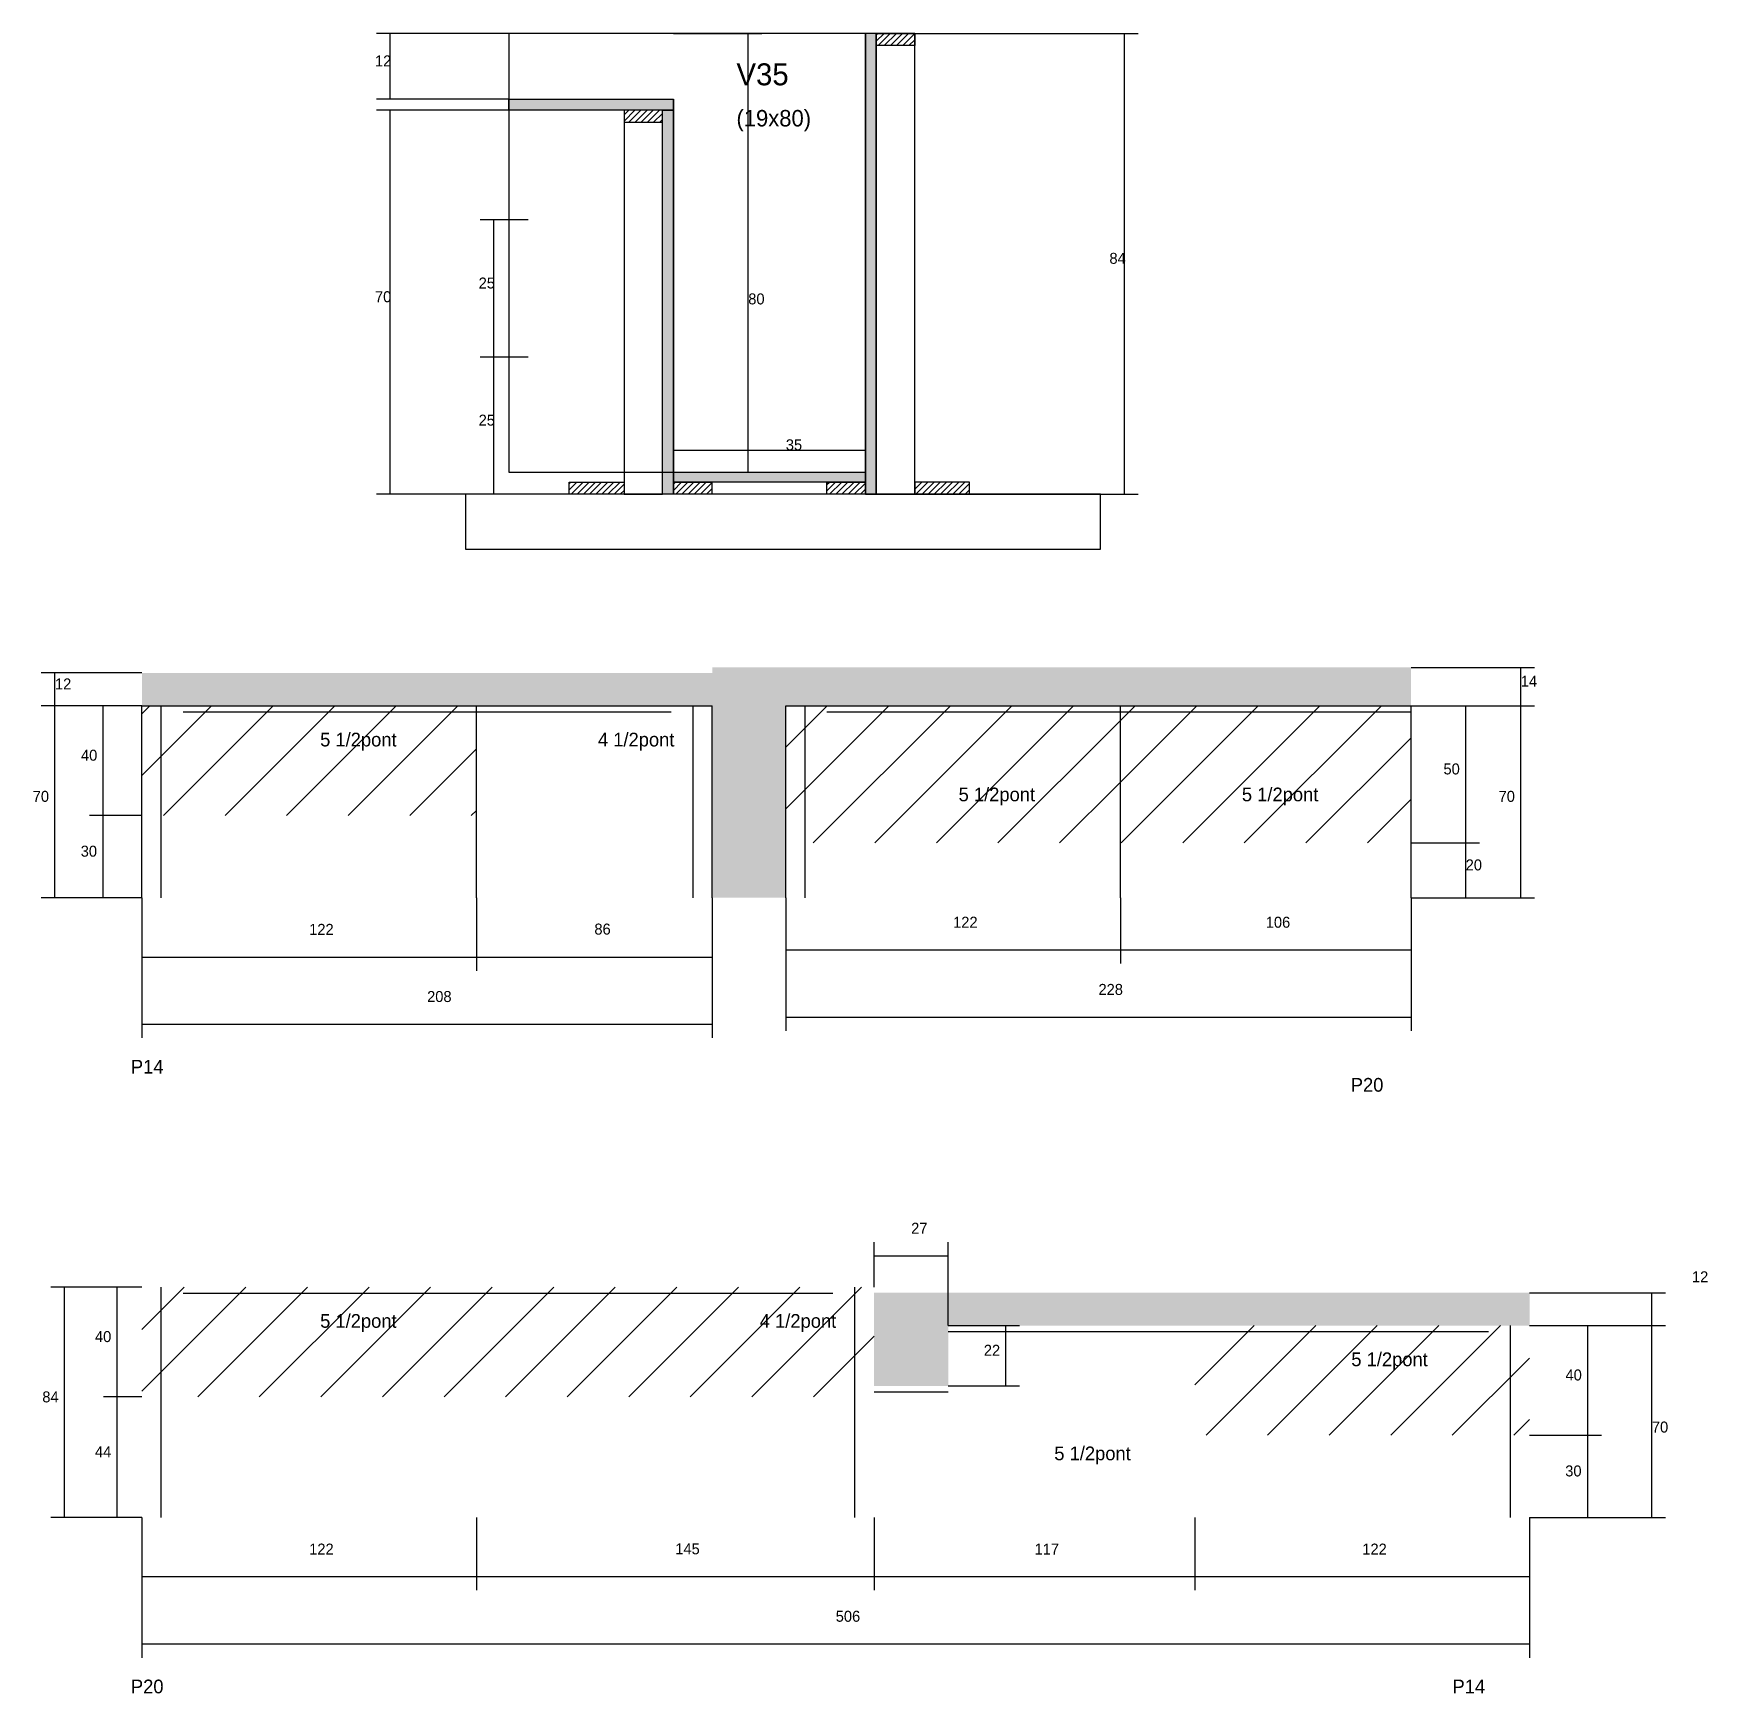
# Model space of a CAD drawing. Header units: metres. Extents: x 133939 to 134549, y 26442 to 27047.
import ezdxf

# ---------------------------------------------------------------- set-up
doc = ezdxf.new("R2010")
doc.units = ezdxf.units.M
for name, color, linetype in [('CONCRETO', 251, 'Continuous'), ('COTA', 4, 'Continuous'), ('Cota Seção (2x)', 4, 'Continuous'), ('Hachura', 253, 'Continuous'), ('Madeira', 126, 'Continuous'), ('NOMENCLATURA', 7, 'Continuous'), ('Painéis', 200, 'Continuous'), ('SARR_2.2x7', 40, 'Continuous'), ('Texto Seção', 7, 'Continuous')]:
    doc.layers.add(name, color=color, linetype=linetype)

msp = doc.modelspace()

# ---------------------------------------------------------------- hatches: boundary and pattern name
at = {"layer": 'COTA'}
h = msp.add_hatch(dxfattribs=at)
h.set_pattern_fill('AR-CONC', scale=0.03)
h.paths.add_polyline_path([(134213.1, 26801.9), (134441.1, 26801.9), (134441.1, 26815.9), (134186.3, 26815.9), (134186.3, 26813.9), (133978.3, 26813.9), (133978.3, 26801.9), (134186.3, 26801.9), (134186.3, 26731.9), (134213.1, 26731.9)])
h = msp.add_hatch(dxfattribs=at)
h.set_pattern_fill('AR-CONC', scale=0.03)
h.paths.add_polyline_path([(134272.3, 26575.9), (134484.3, 26575.9), (134484.3, 26587.9), (134245.3, 26587.9), (134245.3, 26553.9), (134272.3, 26553.9)])
at = {"layer": 'Hachura'}
h = msp.add_hatch(color=8, dxfattribs=at)
h.dxf.hatch_style = 1
h.paths.add_polyline_path([(134246.1, 27047.1), (134242.1, 27047.1), (134242.1, 27047.1), (134242.1, 26879.1), (134242.1, 26879.1), (134246.1, 26879.1), (134246.1, 26879.1), (134246.1, 27047.1)])
h = msp.add_hatch(dxfattribs=at)
h.set_pattern_fill('ANSI31', scale=0.5)
h.paths.add_polyline_path([(134260.1, 27047.1), (134260.1, 27042.7), (134260.1, 27042.7), (134246.1, 27042.7), (134246.1, 27042.7), (134246.1, 27047.1), (134246.1, 27047.1), (134260.1, 27047.1)])
h = msp.add_hatch(color=8, dxfattribs=at)
h.dxf.hatch_style = 1
h.paths.add_polyline_path([(134112.1, 27019.1), (134112.1, 27023.1), (134112.1, 27023.1), (134172.1, 27023.1), (134172.1, 27023.1), (134172.1, 27019.1), (134172.1, 27019.1), (134112.1, 27019.1)])
h = msp.add_hatch(dxfattribs=at)
h.set_pattern_fill('ANSI31', scale=0.5)
h.paths.add_polyline_path([(134154.1, 27019.1), (134154.1, 27014.7), (134154.1, 27014.7), (134168.1, 27014.7), (134168.1, 27014.7), (134168.1, 27019.1), (134168.1, 27019.1), (134154.1, 27019.1)])
h = msp.add_hatch(color=8, dxfattribs=at)
h.dxf.hatch_style = 1
h.paths.add_polyline_path([(134168.1, 27019.1), (134172.1, 27019.1), (134172.1, 27019.1), (134172.1, 26879.1), (134172.1, 26879.1), (134168.1, 26879.1), (134168.1, 26879.1), (134168.1, 27019.1)])
h = msp.add_hatch(dxfattribs=at)
h.set_pattern_fill('ANSI31', scale=0.5)
h.paths.add_polyline_path([(134134.1, 26879.1), (134134.1, 26883.5), (134134.1, 26883.5), (134154.1, 26883.5), (134154.1, 26883.5), (134154.1, 26879.1), (134154.1, 26879.1), (134134.1, 26879.1)])
h = msp.add_hatch(color=8, dxfattribs=at)
h.dxf.hatch_style = 1
h.paths.add_polyline_path([(134172.1, 26883.5), (134172.1, 26887.1), (134172.1, 26887.1), (134242.1, 26887.1), (134242.1, 26887.1), (134242.1, 26883.5), (134242.1, 26883.5), (134172.1, 26883.5)])
h = msp.add_hatch(dxfattribs=at)
h.set_pattern_fill('ANSI31', scale=0.5)
h.paths.add_polyline_path([(134172.1, 26879.1), (134172.1, 26883.5), (134172.1, 26883.5), (134186.1, 26883.5), (134186.1, 26883.5), (134186.1, 26879.1), (134186.1, 26879.1), (134172.1, 26879.1)])
h = msp.add_hatch(dxfattribs=at)
h.set_pattern_fill('ANSI31', scale=0.5)
h.paths.add_polyline_path([(134228.1, 26879.1), (134228.1, 26883.5), (134228.1, 26883.5), (134242.1, 26883.5), (134242.1, 26883.5), (134242.1, 26879.1), (134242.1, 26879.1), (134228.1, 26879.1)])
h = msp.add_hatch(dxfattribs=at)
h.set_pattern_fill('ANSI31', scale=0.5)
h.paths.add_polyline_path([(134280.1, 26879.1), (134280.1, 26883.5), (134280.1, 26883.5), (134260.1, 26883.5), (134260.1, 26883.5), (134260.1, 26879.1), (134260.1, 26879.1), (134280.1, 26879.1)])
h = msp.add_hatch(dxfattribs=at)
h.set_pattern_fill('ANSI31', scale=5)
h.paths.add_polyline_path([(133978.3, 26801.9), (133978.3, 26761.9), (134100.3, 26761.9), (134100.3, 26801.9)])
h = msp.add_hatch(dxfattribs=at)
h.set_pattern_fill('ANSI31', scale=5)
h.paths.add_polyline_path([(134335.1, 26751.9), (134335.1, 26801.9), (134213.1, 26801.9), (134213.1, 26751.9)])
h = msp.add_hatch(dxfattribs=at)
h.set_pattern_fill('ANSI31', scale=5)
h.paths.add_polyline_path([(134441.1, 26751.9), (134441.1, 26801.9), (134335.1, 26801.9), (134335.1, 26751.9)])
h = msp.add_hatch(dxfattribs=at)
h.set_pattern_fill('ANSI31', scale=5)
h.paths.add_polyline_path([(133978.3, 26589.9), (133978.3, 26549.9), (134100.3, 26549.9), (134100.3, 26589.9)])
h = msp.add_hatch(dxfattribs=at)
h.set_pattern_fill('ANSI31', scale=5)
h.paths.add_polyline_path([(134100.3, 26589.9), (134100.3, 26549.9), (134245.3, 26549.9), (134245.3, 26589.9)])
h = msp.add_hatch(dxfattribs=at)
h.set_pattern_fill('ANSI31', scale=5)
h.paths.add_polyline_path([(134362.3, 26575.9), (134362.3, 26535.9), (134484.3, 26535.9), (134484.3, 26575.9)])

# ---------------------------------------------------------------- linework, layer by layer
at = {"layer": 'CONCRETO'}
for points in [[(134242.1, 27027.1), (134242.1, 27047.1), (134112.1, 27047.1), (134112.1, 27023.1), (134172.1, 27023.1), (134172.1, 26887.1), (134242.1, 26887.1), (134242.1, 27027.1)], [(134112.1, 26887.1), (134242.1, 26887.1), (134242.1, 27047.1), (134112.1, 27047.1)]]:
    msp.add_lwpolyline(points, close=True, dxfattribs=at)
at = {"layer": 'COTA'}
for p, q in [((134112.1, 27047.1), (134063.8, 27047.1)), ((134068.8, 27023.1), (134068.8, 27047.1)), ((134260.1, 27047.1), (134341.6, 27047.1)), ((134336.6, 26879.1), (134336.6, 27047.1)), ((134112.1, 27023.1), (134063.8, 27023.1)), ((134112.1, 27019.1), (134063.8, 27019.1)), ((134068.8, 26879.1), (134068.8, 27019.1)), ((134119.1, 26979.1), (134101.6, 26979.1)), ((134106.6, 26929.1), (134106.6, 26979.1)), ((134119.1, 26929.1), (134101.6, 26929.1)), ((134119.1, 26929.1), (134101.6, 26929.1)), ((134106.6, 26879.1), (134106.6, 26929.1)), ((134134.1, 26879.1), (134063.8, 26879.1)), ((134119.1, 26879.1), (134101.6, 26879.1)), ((134280.1, 26879.1), (134341.6, 26879.1)), ((134441.1, 26815.9), (134486.1, 26815.9)), ((134481.1, 26801.9), (134481.1, 26815.9)), ((133978.3, 26813.9), (133941.6, 26813.9)), ((133946.6, 26801.9), (133946.6, 26813.9)), ((133978.3, 26801.9), (133941.6, 26801.9)), ((133978.3, 26801.9), (133941.6, 26801.9)), ((133946.6, 26731.9), (133946.6, 26801.9)), ((133978.3, 26801.9), (133959.2, 26801.9)), ((133964.2, 26761.9), (133964.2, 26801.9)), ((134441.1, 26801.9), (134486.1, 26801.9)), ((134441.1, 26801.9), (134486.1, 26801.9)), ((134441.1, 26801.9), (134466, 26801.9)), ((134461, 26751.9), (134461, 26801.9)), ((134481.1, 26731.9), (134481.1, 26801.9)), ((133978.3, 26761.9), (133959.2, 26761.9)), ((133978.3, 26761.9), (133959.2, 26761.9)), ((133964.2, 26731.9), (133964.2, 26761.9)), ((134441.1, 26751.9), (134466, 26751.9)), ((134441.1, 26751.9), (134466, 26751.9)), ((134461, 26731.9), (134461, 26751.9)), ((133978.3, 26731.9), (133941.6, 26731.9)), ((133978.3, 26731.9), (133959.2, 26731.9)), ((133978.3, 26731.9), (133978.3, 26705.3)), ((133978.3, 26731.9), (133978.3, 26680.8)), ((134100.3, 26731.9), (134100.3, 26705.3)), ((134100.3, 26731.9), (134100.3, 26705.3)), ((134186.3, 26731.9), (134186.3, 26705.3)), ((134186.3, 26731.9), (134186.3, 26680.8)), ((134213.1, 26731.9), (134213.1, 26707.9)), ((134213.1, 26731.9), (134213.1, 26683.4)), ((134335.1, 26731.9), (134335.1, 26707.9)), ((134335.1, 26731.9), (134335.1, 26707.9)), ((134441.1, 26731.9), (134441.1, 26707.9)), ((134441.1, 26731.9), (134441.1, 26683.4)), ((134441.1, 26731.9), (134486.1, 26731.9)), ((134441.1, 26731.9), (134466, 26731.9)), ((134213.1, 26712.9), (134335.1, 26712.9)), ((134335.1, 26712.9), (134441.1, 26712.9)), ((133978.3, 26710.3), (134100.3, 26710.3)), ((134100.3, 26710.3), (134186.3, 26710.3)), ((134213.1, 26688.4), (134441.1, 26688.4)), ((133978.3, 26685.8), (134186.3, 26685.8)), ((134245.3, 26589.9), (134245.3, 26606.3)), ((134272.3, 26575.9), (134272.3, 26606.3)), ((134245.3, 26601.3), (134272.3, 26601.3)), ((133978.3, 26589.9), (133945.1, 26589.9)), ((133950.1, 26505.9), (133950.1, 26589.9)), ((133978.3, 26589.9), (133964.3, 26589.9)), ((133969.3, 26549.9), (133969.3, 26589.9)), ((134484.3, 26587.9), (134533.9, 26587.9)), ((134528.9, 26575.9), (134528.9, 26587.9)), ((134272.3, 26575.9), (134298.3, 26575.9)), ((134293.3, 26553.9), (134293.3, 26575.9)), ((134484.3, 26575.9), (134533.9, 26575.9)), ((134484.3, 26575.9), (134533.9, 26575.9)), ((134484.3, 26575.9), (134510.5, 26575.9)), ((134505.5, 26535.9), (134505.5, 26575.9)), ((134528.9, 26505.9), (134528.9, 26575.9)), ((134272.3, 26553.9), (134298.3, 26553.9)), ((133978.3, 26549.9), (133964.3, 26549.9)), ((133978.3, 26549.9), (133964.3, 26549.9)), ((133969.3, 26505.9), (133969.3, 26549.9)), ((134484.3, 26535.9), (134510.5, 26535.9)), ((134484.3, 26535.9), (134510.5, 26535.9)), ((134505.5, 26505.9), (134505.5, 26535.9)), ((133978.3, 26505.9), (133945.1, 26505.9)), ((133978.3, 26505.9), (133964.3, 26505.9)), ((133978.3, 26505.9), (133978.3, 26479.4)), ((133978.3, 26505.9), (133978.3, 26454.8)), ((134100.3, 26505.9), (134100.3, 26479.4)), ((134100.3, 26505.9), (134100.3, 26479.4)), ((134245.3, 26505.9), (134245.3, 26479.4)), ((134245.3, 26505.9), (134245.3, 26479.4)), ((134362.3, 26505.9), (134362.3, 26479.4)), ((134362.3, 26505.9), (134362.3, 26479.4)), ((134484.3, 26505.9), (134484.3, 26479.4)), ((134484.3, 26505.9), (134484.3, 26454.8)), ((134484.3, 26505.9), (134533.9, 26505.9)), ((134484.3, 26505.9), (134510.5, 26505.9)), ((133978.3, 26484.4), (134100.3, 26484.4)), ((134100.3, 26484.4), (134245.3, 26484.4)), ((134245.3, 26484.4), (134362.3, 26484.4)), ((134362.3, 26484.4), (134484.3, 26484.4)), ((133978.3, 26459.8), (134484.3, 26459.8))]:
    msp.add_line(p, q, dxfattribs=at)
at = {"layer": 'Cota Seção (2x)'}
for p, q in [((134172.1, 27047.1), (134204.4, 27047.1)), ((134199.4, 26887.1), (134199.4, 27047.1)), ((134172.1, 26887.1), (134172.1, 26900.1)), ((134172.1, 26895.1), (134242.1, 26895.1)), ((134242.1, 26887.1), (134242.1, 26900.1)), ((134172.1, 26887.1), (134204.4, 26887.1))]:
    msp.add_line(p, q, dxfattribs=at)
at = {"layer": 'Madeira'}
for points in [[(134260.1, 27047.1), (134260.1, 27042.7), (134246.1, 27042.7), (134246.1, 27047.1)], [(134260.1, 27047.1), (134246.1, 27047.1), (134246.1, 26879.1), (134260.1, 26879.1)], [(134154.1, 27019.1), (134154.1, 27014.7), (134168.1, 27014.7), (134168.1, 27019.1)], [(134154.1, 26879.1), (134168.1, 26879.1), (134168.1, 27019.1), (134154.1, 27019.1)], [(134134.1, 26879.1), (134134.1, 26883.5), (134154.1, 26883.5), (134154.1, 26879.1)], [(134172.1, 26879.1), (134172.1, 26883.5), (134186.1, 26883.5), (134186.1, 26879.1)], [(134228.1, 26879.1), (134228.1, 26883.5), (134242.1, 26883.5), (134242.1, 26879.1)], [(134280.1, 26879.1), (134280.1, 26883.5), (134260.1, 26883.5), (134260.1, 26879.1)], [(134096.3, 26859.1), (134327.9, 26859.1), (134327.9, 26879.1), (134096.3, 26879.1)]]:
    msp.add_lwpolyline(points, close=True, dxfattribs=at)
at = {"layer": 'Painéis'}
for p, q in [((134242.1, 26879.1), (134242.1, 27047.1)), ((134112.1, 27023.1), (134172.1, 27023.1)), ((134112.1, 27019.1), (134112.1, 27023.1)), ((134172.1, 27019.1), (134172.1, 27023.1)), ((134172.1, 26879.1), (134172.1, 27019.1)), ((134172.1, 26887.1), (134242.1, 26887.1)), ((134172.1, 26883.5), (134172.1, 26887.1)), ((134242.1, 26883.5), (134242.1, 26887.1)), ((133978.3, 26801.9), (134186.3, 26801.9)), ((133978.3, 26731.9), (133978.3, 26801.9)), ((134100.3, 26731.9), (134100.3, 26801.9)), ((134186.3, 26731.9), (134186.3, 26801.9)), ((134213.1, 26801.9), (134441.1, 26801.9)), ((134213.1, 26731.9), (134213.1, 26801.9)), ((134335.1, 26731.9), (134335.1, 26801.9)), ((134441.1, 26731.9), (134441.1, 26801.9))]:
    msp.add_line(p, q, dxfattribs=at)
for points in [[(134246.1, 27047.1), (134242.1, 27047.1), (134242.1, 26879.1), (134246.1, 26879.1)], [(134112.1, 27019.1), (134112.1, 27023.1), (134172.1, 27023.1), (134172.1, 27019.1)], [(134168.1, 27019.1), (134172.1, 27019.1), (134172.1, 26879.1), (134168.1, 26879.1)], [(134172.1, 26883.5), (134172.1, 26887.1), (134242.1, 26887.1), (134242.1, 26883.5)]]:
    msp.add_lwpolyline(points, close=True, dxfattribs=at)
at = {"layer": 'SARR_2.2x7'}
for p, q in [((133985.3, 26731.9), (133985.3, 26801.9)), ((133993.3, 26799.7), (134100.3, 26799.7)), ((134100.3, 26799.7), (134171.3, 26799.7)), ((134179.3, 26731.9), (134179.3, 26801.9)), ((134220.1, 26731.9), (134220.1, 26801.9)), ((134228.1, 26799.7), (134335.1, 26799.7)), ((134335.1, 26799.7), (134441.1, 26799.7)), ((133985.3, 26505.9), (133985.3, 26589.9)), ((134238.3, 26505.9), (134238.3, 26589.9)), ((133993.3, 26587.7), (134100.3, 26587.7)), ((134100.3, 26587.7), (134230.3, 26587.7)), ((134272.3, 26573.7), (134362.3, 26573.7)), ((134362.3, 26573.7), (134469.3, 26573.7)), ((134477.3, 26505.9), (134477.3, 26575.9)), ((134245.3, 26551.7), (134272.3, 26551.7))]:
    msp.add_line(p, q, dxfattribs=at)

# ---------------------------------------------------------------- texts
at = {"layer": 'COTA'}
for s, p in [('12', (134063.3, 27035.1)), ('84', (134331.1, 26963.1)), ('25', (134101.1, 26954.1)), ('70', (134063.3, 26949.1)), ('25', (134101.1, 26904.1)), ('12', (133946.6, 26807.9)), ('14', (134481.1, 26808.9)), ('40', (133956.1, 26781.9)), ('50', (134452.9, 26776.9)), ('70', (133938.5, 26766.9)), ('70', (134473, 26766.9)), ('30', (133956, 26746.9)), ('20', (134461, 26741.9)), ('122', (134274.1, 26721)), ('106', (134388.1, 26721)), ('122', (134039.3, 26718.4)), ('86', (134143.3, 26718.5)), ('228', (134327.1, 26696.5)), ('208', (134082.3, 26693.9)), ('27', (134258.8, 26609.4)), ('12', (134543.5, 26591.7)), ('40', (133961.2, 26569.9)), ('22', (134285.3, 26564.9)), ('40', (134497.4, 26555.9)), ('84', (133942, 26547.9)), ('70', (134528.9, 26536.9)), ('44', (133961.2, 26527.9)), ('30', (134497.3, 26520.9)), ('122', (134039.3, 26492.4)), ('145', (134172.8, 26492.5)), ('117', (134303.8, 26492.4)), ('122', (134423.3, 26492.4)), ('506', (134231.3, 26467.9))]:
    msp.add_text(s, height=4, dxfattribs=at).set_placement(p)
at = {"layer": 'Cota Seção (2x)'}
for s, p in [('80', (134199.4, 26948.3)), ('35', (134213.1, 26895.1))]:
    msp.add_text(s, height=4, dxfattribs=at).set_placement(p)
at = {"layer": 'NOMENCLATURA'}
for s, p in [('5 1/2pont', (134043.3, 26787.1)), ('4 1/2pont', (134144.6, 26787.1)), ('5 1/2pont', (134276.1, 26767.1)), ('5 1/2pont', (134379.4, 26767.1)), ('P14', (133974.3, 26667.8)), ('P20', (134419.1, 26661.2)), ('5 1/2pont', (134043.3, 26575.1)), ('4 1/2pont', (134203.6, 26575.1)), ('5 1/2pont', (134419.3, 26561.1)), ('5 1/2pont', (134311, 26526.8)), ('P20', (133974.3, 26441.8)), ('P14', (134456.2, 26441.8))]:
    msp.add_text(s, height=5, dxfattribs=at).set_placement(p)
at = {"layer": 'Texto Seção'}
for s, height, p in [('V35', 8, (134195.1, 27028.2)), ('(19x80)', 6, (134195.1, 27013.2))]:
    msp.add_text(s, height=height, dxfattribs=at).set_placement(p)

doc.saveas('drawing.dxf')
